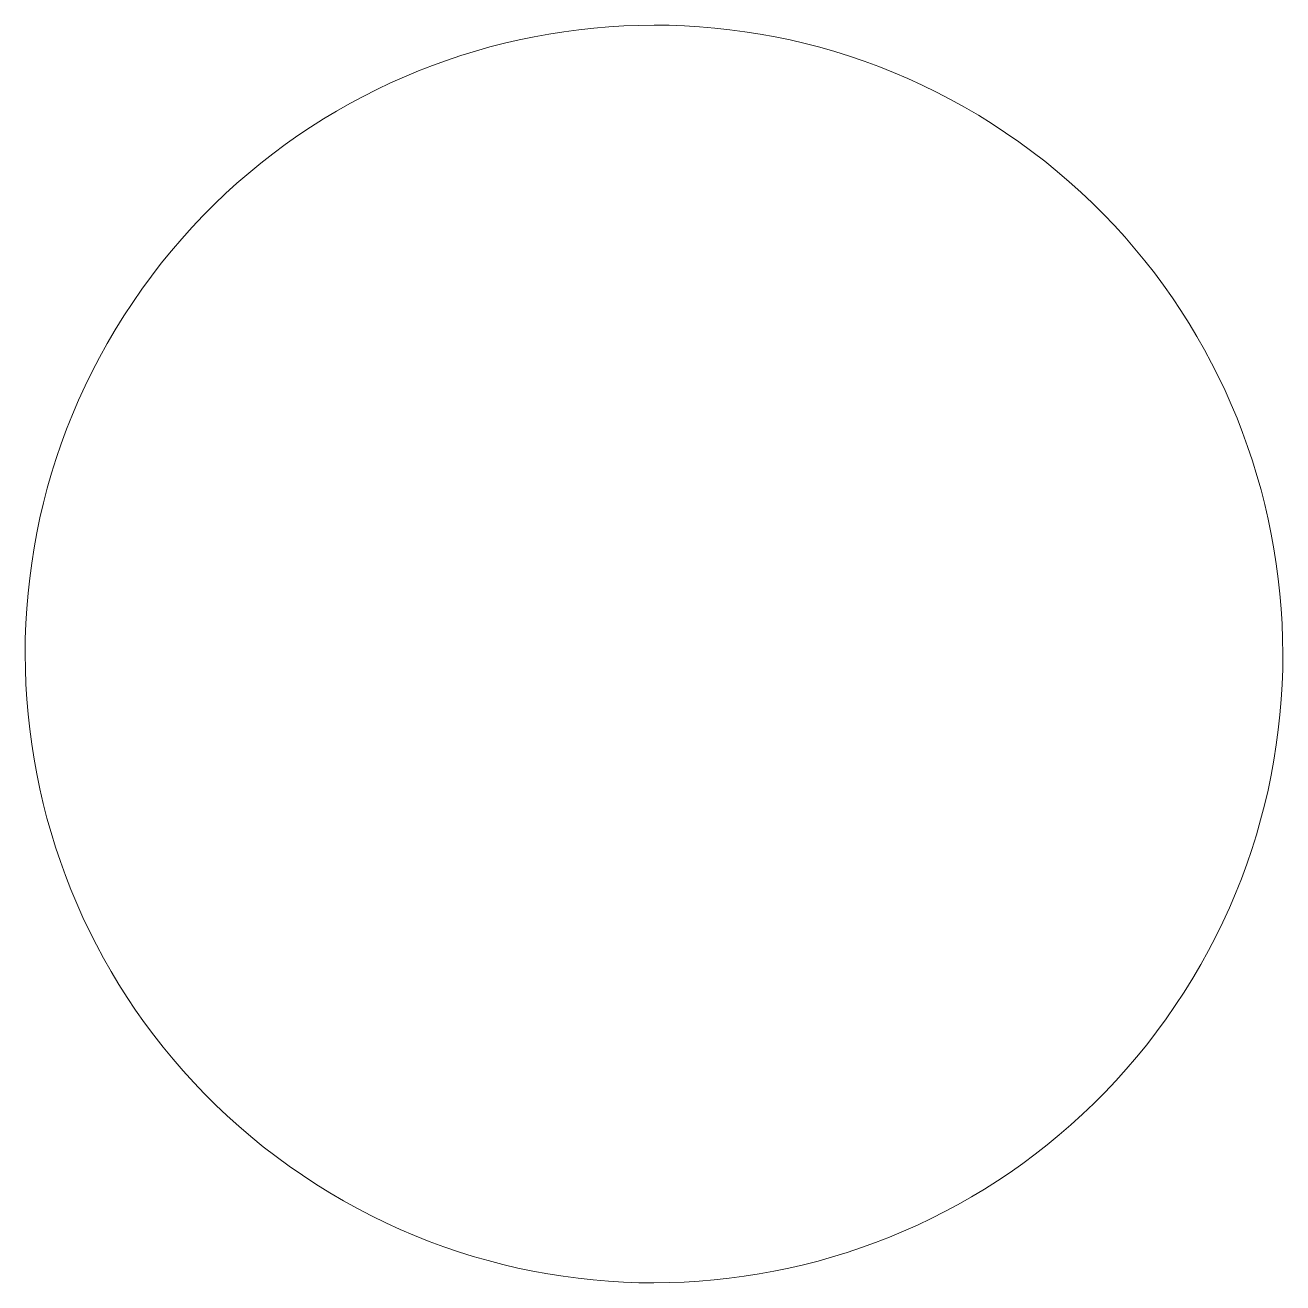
# Model space of a CAD drawing. Header units: millimetres. Extents: x -288 to 276, y -577 to 587.
# Drawn here: x -12.25 to 7.75, y -363.52 to -343.52 of the extents above; entities that cross this region are included whole.
import ezdxf

# ---------------------------------------------------------------- set-up
doc = ezdxf.new("R2010")
doc.units = ezdxf.units.MM
doc.header["$MEASUREMENT"] = 0
doc.layers.add('3mm Accents', color=7, linetype='Continuous')

msp = doc.modelspace()

# ---------------------------------------------------------------- linework, layer by layer
at = {"layer": '3mm Accents', "color": 8, "lineweight": 9}
msp.add_open_spline([(-7.8456, -361.8116), (-7.8456, -361.8116), (-7.6298, -361.9533), (-7.6298, -361.9533), (-7.6298, -361.9533), (-7.6298, -361.9533), (-7.4117, -362.0886), (-7.4117, -362.0886), (-7.4117, -362.0886), (-7.4117, -362.0886), (-7.1915, -362.2177), (-7.1915, -362.2177), (-7.1915, -362.2177), (-7.1915, -362.2177), (-6.9691, -362.3406), (-6.9691, -362.3406), (-6.9691, -362.3406), (-6.9691, -362.3406), (-6.7448, -362.4572), (-6.7448, -362.4572), (-6.7448, -362.4572), (-6.7448, -362.4572), (-6.5187, -362.5677), (-6.5187, -362.5677), (-6.5187, -362.5677), (-6.5187, -362.5677), (-6.2908, -362.672), (-6.2908, -362.672), (-6.2908, -362.672), (-6.2908, -362.672), (-6.0612, -362.7702), (-6.0612, -362.7702), (-6.0612, -362.7702), (-6.0612, -362.7702), (-5.8302, -362.8622), (-5.8302, -362.8622), (-5.8302, -362.8622), (-5.8302, -362.8622), (-5.5977, -362.9481), (-5.5977, -362.9481), (-5.5977, -362.9481), (-5.5977, -362.9481), (-5.3639, -363.028), (-5.3639, -363.028), (-5.3639, -363.028), (-5.3639, -363.028), (-5.1289, -363.1018), (-5.1289, -363.1018), (-5.1289, -363.1018), (-5.1289, -363.1018), (-4.8929, -363.1695), (-4.8929, -363.1695), (-4.8929, -363.1695), (-4.8929, -363.1695), (-4.6558, -363.2313), (-4.6558, -363.2313), (-4.6558, -363.2313), (-4.6558, -363.2313), (-4.4179, -363.287), (-4.4179, -363.287), (-4.4179, -363.287), (-4.4179, -363.287), (-4.1792, -363.3368), (-4.1792, -363.3368), (-4.1792, -363.3368), (-4.1792, -363.3368), (-3.9399, -363.3806), (-3.9399, -363.3806), (-3.9399, -363.3806), (-3.9399, -363.3806), (-3.7, -363.4184), (-3.7, -363.4184), (-3.7, -363.4184), (-3.7, -363.4184), (-3.4597, -363.4504), (-3.4597, -363.4504), (-3.4597, -363.4504), (-3.4597, -363.4504), (-3.2191, -363.4765), (-3.2191, -363.4765), (-3.2191, -363.4765), (-3.2191, -363.4765), (-2.9782, -363.4967), (-2.9782, -363.4967), (-2.9782, -363.4967), (-2.9782, -363.4967), (-2.7372, -363.511), (-2.7372, -363.511), (-2.7372, -363.511), (-2.7372, -363.511), (-2.4963, -363.5195), (-2.4963, -363.5195), (-2.4963, -363.5195), (-2.4963, -363.5195), (-2.2554, -363.5223), (-2.2554, -363.5223), (-2.2554, -363.5223), (-2.2554, -363.5223), (-2.0148, -363.5192), (-2.0148, -363.5192), (-2.0148, -363.5192), (-2.0148, -363.5192), (-1.7745, -363.5104), (-1.7745, -363.5104), (-1.7745, -363.5104), (-1.7745, -363.5104), (-1.5346, -363.4958), (-1.5346, -363.4958), (-1.5346, -363.4958), (-1.5346, -363.4958), (-1.2953, -363.4755), (-1.2953, -363.4755), (-1.2953, -363.4755), (-1.2953, -363.4755), (-1.0566, -363.4495), (-1.0566, -363.4495), (-1.0566, -363.4495), (-1.0566, -363.4495), (-0.8187, -363.4178), (-0.8187, -363.4178), (-0.8187, -363.4178), (-0.8187, -363.4178), (-0.5817, -363.3805), (-0.5817, -363.3805), (-0.5817, -363.3805), (-0.5817, -363.3805), (-0.3457, -363.3375), (-0.3457, -363.3375), (-0.3457, -363.3375), (-0.3457, -363.3375), (-0.1107, -363.2889), (-0.1107, -363.2889), (-0.1107, -363.2889), (-0.1107, -363.2889), (0.123, -363.2348), (0.123, -363.2348), (0.123, -363.2348), (0.123, -363.2348), (0.3555, -363.175), (0.3555, -363.175), (0.3555, -363.175), (0.3555, -363.175), (0.5865, -363.1097), (0.5865, -363.1097), (0.5865, -363.1097), (0.5865, -363.1097), (0.816, -363.0389), (0.816, -363.0389), (0.816, -363.0389), (0.816, -363.0389), (1.0439, -362.9625), (1.0439, -362.9625), (1.0439, -362.9625), (1.0439, -362.9625), (1.27, -362.8807), (1.27, -362.8807), (1.27, -362.8807), (1.27, -362.8807), (1.4942, -362.7934), (1.4942, -362.7934), (1.4942, -362.7934), (1.4942, -362.7934), (1.7165, -362.7006), (1.7165, -362.7006), (1.7165, -362.7006), (1.7165, -362.7006), (1.9367, -362.6025), (1.9367, -362.6025), (1.9367, -362.6025), (1.9367, -362.6025), (2.1548, -362.4989), (2.1548, -362.4989), (2.1548, -362.4989), (2.1548, -362.4989), (2.3705, -362.39), (2.3705, -362.39), (2.3705, -362.39), (2.3705, -362.39), (2.5839, -362.2756), (2.5839, -362.2756), (2.5839, -362.2756), (2.5839, -362.2756), (2.7947, -362.156), (2.7947, -362.156), (2.7947, -362.156), (2.7947, -362.156), (3.0029, -362.031), (3.0029, -362.031), (3.0029, -362.031), (3.0029, -362.031), (3.2084, -361.9007), (3.2084, -361.9007), (3.2084, -361.9007), (3.2084, -361.9007), (3.4111, -361.7652), (3.4111, -361.7652), (3.4111, -361.7652), (3.4111, -361.7652), (3.6108, -361.6244), (3.6108, -361.6244), (3.6108, -361.6244), (3.6108, -361.6244), (3.8075, -361.4783), (3.8075, -361.4783), (3.8075, -361.4783), (3.8075, -361.4783), (4.001, -361.3271), (4.001, -361.3271), (4.001, -361.3271), (4.001, -361.3271), (4.1912, -361.1707), (4.1912, -361.1707), (4.1912, -361.1707), (4.1912, -361.1707), (4.378, -361.009), (4.378, -361.009), (4.378, -361.009), (4.378, -361.009), (4.5614, -360.8423), (4.5614, -360.8423), (4.5614, -360.8423), (4.5614, -360.8423), (4.7412, -360.6704), (4.7412, -360.6704), (4.7412, -360.6704), (4.7412, -360.6704), (4.9172, -360.4934), (4.9172, -360.4934), (4.9172, -360.4934), (4.9172, -360.4934), (5.0894, -360.3113), (5.0894, -360.3113), (5.0894, -360.3113), (5.0894, -360.3113), (5.2577, -360.1242), (5.2577, -360.1242), (5.2577, -360.1242), (5.2577, -360.1242), (5.422, -359.932), (5.422, -359.932), (5.422, -359.932), (5.422, -359.932), (5.5821, -359.7348), (5.5821, -359.7348), (5.5821, -359.7348), (5.5821, -359.7348), (5.738, -359.5326), (5.738, -359.5326), (5.738, -359.5326), (5.738, -359.5326), (5.8895, -359.3254), (5.8895, -359.3254), (5.8895, -359.3254), (5.8895, -359.3254), (6.0365, -359.1132), (6.0365, -359.1132), (6.0365, -359.1132), (6.0365, -359.1132), (6.1782, -358.8974), (6.1782, -358.8974), (6.1782, -358.8974), (6.1782, -358.8974), (6.3135, -358.6793), (6.3135, -358.6793), (6.3135, -358.6793), (6.3135, -358.6793), (6.4426, -358.459), (6.4426, -358.459), (6.4426, -358.459), (6.4426, -358.459), (6.5655, -358.2367), (6.5655, -358.2367), (6.5655, -358.2367), (6.5655, -358.2367), (6.6821, -358.0124), (6.6821, -358.0124), (6.6821, -358.0124), (6.6821, -358.0124), (6.7926, -357.7862), (6.7926, -357.7862), (6.7926, -357.7862), (6.7926, -357.7862), (6.8969, -357.5583), (6.8969, -357.5583), (6.8969, -357.5583), (6.8969, -357.5583), (6.9951, -357.3288), (6.9951, -357.3288), (6.9951, -357.3288), (6.9951, -357.3288), (7.0871, -357.0978), (7.0871, -357.0978), (7.0871, -357.0978), (7.0871, -357.0978), (7.173, -356.8653), (7.173, -356.8653), (7.173, -356.8653), (7.173, -356.8653), (7.2529, -356.6315), (7.2529, -356.6315), (7.2529, -356.6315), (7.2529, -356.6315), (7.3267, -356.3965), (7.3267, -356.3965), (7.3267, -356.3965), (7.3267, -356.3965), (7.3944, -356.1605), (7.3944, -356.1605), (7.3944, -356.1605), (7.3944, -356.1605), (7.4562, -355.9234), (7.4562, -355.9234), (7.4562, -355.9234), (7.4562, -355.9234), (7.5119, -355.6855), (7.5119, -355.6855), (7.5119, -355.6855), (7.5119, -355.6855), (7.5617, -355.4468), (7.5617, -355.4468), (7.5617, -355.4468), (7.5617, -355.4468), (7.6055, -355.2075), (7.6055, -355.2075), (7.6055, -355.2075), (7.6055, -355.2075), (7.6434, -354.9676), (7.6434, -354.9676), (7.6434, -354.9676), (7.6434, -354.9676), (7.6753, -354.7273), (7.6753, -354.7273), (7.6753, -354.7273), (7.6753, -354.7273), (7.7014, -354.4866), (7.7014, -354.4866), (7.7014, -354.4866), (7.7014, -354.4866), (7.7216, -354.2458), (7.7216, -354.2458), (7.7216, -354.2458), (7.7216, -354.2458), (7.7359, -354.0048), (7.7359, -354.0048), (7.7359, -354.0048), (7.7359, -354.0048), (7.7445, -353.7639), (7.7445, -353.7639), (7.7445, -353.7639), (7.7445, -353.7639), (7.7472, -353.523), (7.7472, -353.523), (7.7472, -353.523), (7.7472, -353.523), (7.7441, -353.2824), (7.7441, -353.2824), (7.7441, -353.2824), (7.7441, -353.2824), (7.7353, -353.0421), (7.7353, -353.0421), (7.7353, -353.0421), (7.7353, -353.0421), (7.7207, -352.8022), (7.7207, -352.8022), (7.7207, -352.8022), (7.7207, -352.8022), (7.7004, -352.5629), (7.7004, -352.5629), (7.7004, -352.5629), (7.7004, -352.5629), (7.6744, -352.3242), (7.6744, -352.3242), (7.6744, -352.3242), (7.6744, -352.3242), (7.6428, -352.0863), (7.6428, -352.0863), (7.6428, -352.0863), (7.6428, -352.0863), (7.6054, -351.8493), (7.6054, -351.8493), (7.6054, -351.8493), (7.6054, -351.8493), (7.5625, -351.6132), (7.5625, -351.6132), (7.5625, -351.6132), (7.5625, -351.6132), (7.5139, -351.3783), (7.5139, -351.3783), (7.5139, -351.3783), (7.5139, -351.3783), (7.4597, -351.1445), (7.4597, -351.1445), (7.4597, -351.1445), (7.4597, -351.1445), (7.4, -350.9121), (7.4, -350.9121), (7.4, -350.9121), (7.4, -350.9121), (7.3347, -350.6811), (7.3347, -350.6811), (7.3347, -350.6811), (7.3347, -350.6811), (7.2638, -350.4516), (7.2638, -350.4516), (7.2638, -350.4516), (7.2638, -350.4516), (7.1875, -350.2237), (7.1875, -350.2237), (7.1875, -350.2237), (7.1875, -350.2237), (7.1057, -349.9976), (7.1057, -349.9976), (7.1057, -349.9976), (7.1057, -349.9976), (7.0184, -349.7733), (7.0184, -349.7733), (7.0184, -349.7733), (7.0184, -349.7733), (6.9256, -349.551), (6.9256, -349.551), (6.9256, -349.551), (6.9256, -349.551), (6.8275, -349.3308), (6.8275, -349.3308), (6.8275, -349.3308), (6.8275, -349.3308), (6.7239, -349.1128), (6.7239, -349.1128), (6.7239, -349.1128), (6.7239, -349.1128), (6.6149, -348.897), (6.6149, -348.897), (6.6149, -348.897), (6.6149, -348.897), (6.5006, -348.6837), (6.5006, -348.6837), (6.5006, -348.6837), (6.5006, -348.6837), (6.381, -348.4728), (6.381, -348.4728), (6.381, -348.4728), (6.381, -348.4728), (6.256, -348.2646), (6.256, -348.2646), (6.256, -348.2646), (6.256, -348.2646), (6.1257, -348.0591), (6.1257, -348.0591), (6.1257, -348.0591), (6.1257, -348.0591), (5.9902, -347.8564), (5.9902, -347.8564), (5.9902, -347.8564), (5.9902, -347.8564), (5.8494, -347.6567), (5.8494, -347.6567), (5.8494, -347.6567), (5.8494, -347.6567), (5.7034, -347.4601), (5.7034, -347.4601), (5.7034, -347.4601), (5.7034, -347.4601), (5.5521, -347.2666), (5.5521, -347.2666), (5.5521, -347.2666), (5.5521, -347.2666), (5.3957, -347.0763), (5.3957, -347.0763), (5.3957, -347.0763), (5.3957, -347.0763), (5.2341, -346.8895), (5.2341, -346.8895), (5.2341, -346.8895), (5.2341, -346.8895), (5.0673, -346.7061), (5.0673, -346.7061), (5.0673, -346.7061), (5.0673, -346.7061), (4.8954, -346.5264), (4.8954, -346.5264), (4.8954, -346.5264), (4.8954, -346.5264), (4.7184, -346.3503), (4.7184, -346.3503), (4.7184, -346.3503), (4.7184, -346.3503), (4.5363, -346.1781), (4.5363, -346.1781), (4.5363, -346.1781), (4.5363, -346.1781), (4.3492, -346.0098), (4.3492, -346.0098), (4.3492, -346.0098), (4.3492, -346.0098), (4.157, -345.8455), (4.157, -345.8455), (4.157, -345.8455), (4.157, -345.8455), (3.9598, -345.6854), (3.9598, -345.6854), (3.9598, -345.6854), (3.9598, -345.6854), (3.7576, -345.5296), (3.7576, -345.5296), (3.7576, -345.5296), (3.7576, -345.5296), (3.5504, -345.3781), (3.5504, -345.3781), (3.5504, -345.3781), (3.5504, -345.3781), (3.3383, -345.231), (3.3383, -345.231), (3.3383, -345.231), (3.3383, -345.231), (3.1225, -345.0894), (3.1225, -345.0894), (3.1225, -345.0894), (3.1225, -345.0894), (2.9044, -344.954), (2.9044, -344.954), (2.9044, -344.954), (2.9044, -344.954), (2.6841, -344.8249), (2.6841, -344.8249), (2.6841, -344.8249), (2.6841, -344.8249), (2.4617, -344.7021), (2.4617, -344.7021), (2.4617, -344.7021), (2.4617, -344.7021), (2.2374, -344.5854), (2.2374, -344.5854), (2.2374, -344.5854), (2.2374, -344.5854), (2.0113, -344.4749), (2.0113, -344.4749), (2.0113, -344.4749), (2.0113, -344.4749), (1.7834, -344.3706), (1.7834, -344.3706), (1.7834, -344.3706), (1.7834, -344.3706), (1.5538, -344.2725), (1.5538, -344.2725), (1.5538, -344.2725), (1.5538, -344.2725), (1.3228, -344.1804), (1.3228, -344.1804), (1.3228, -344.1804), (1.3228, -344.1804), (1.0903, -344.0945), (1.0903, -344.0945), (1.0903, -344.0945), (1.0903, -344.0945), (0.8565, -344.0146), (0.8565, -344.0146), (0.8565, -344.0146), (0.8565, -344.0146), (0.6215, -343.9409), (0.6215, -343.9409), (0.6215, -343.9409), (0.6215, -343.9409), (0.3855, -343.8731), (0.3855, -343.8731), (0.3855, -343.8731), (0.3855, -343.8731), (0.1484, -343.8114), (0.1484, -343.8114), (0.1484, -343.8114), (0.1484, -343.8114), (-0.0895, -343.7556), (-0.0895, -343.7556), (-0.0895, -343.7556), (-0.0895, -343.7556), (-0.3282, -343.7059), (-0.3282, -343.7059), (-0.3282, -343.7059), (-0.3282, -343.7059), (-0.5675, -343.6621), (-0.5675, -343.6621), (-0.5675, -343.6621), (-0.5675, -343.6621), (-0.8074, -343.6242), (-0.8074, -343.6242), (-0.8074, -343.6242), (-0.8074, -343.6242), (-1.0477, -343.5922), (-1.0477, -343.5922), (-1.0477, -343.5922), (-1.0477, -343.5922), (-1.2884, -343.5662), (-1.2884, -343.5662), (-1.2884, -343.5662), (-1.2884, -343.5662), (-1.5292, -343.546), (-1.5292, -343.546), (-1.5292, -343.546), (-1.5292, -343.546), (-1.7702, -343.5316), (-1.7702, -343.5316), (-1.7702, -343.5316), (-1.7702, -343.5316), (-2.0111, -343.5231), (-2.0111, -343.5231), (-2.0111, -343.5231), (-2.0111, -343.5231), (-2.252, -343.5204), (-2.252, -343.5204), (-2.252, -343.5204), (-2.252, -343.5204), (-2.4926, -343.5234), (-2.4926, -343.5234), (-2.4926, -343.5234), (-2.4926, -343.5234), (-2.7329, -343.5323), (-2.7329, -343.5323), (-2.7329, -343.5323), (-2.7329, -343.5323), (-2.9728, -343.5468), (-2.9728, -343.5468), (-2.9728, -343.5468), (-2.9728, -343.5468), (-3.2121, -343.5671), (-3.2121, -343.5671), (-3.2121, -343.5671), (-3.2121, -343.5671), (-3.4508, -343.5931), (-3.4508, -343.5931), (-3.4508, -343.5931), (-3.4508, -343.5931), (-3.6887, -343.6248), (-3.6887, -343.6248), (-3.6887, -343.6248), (-3.6887, -343.6248), (-3.9257, -343.6621), (-3.9257, -343.6621), (-3.9257, -343.6621), (-3.9257, -343.6621), (-4.1618, -343.7051), (-4.1618, -343.7051), (-4.1618, -343.7051), (-4.1618, -343.7051), (-4.3967, -343.7537), (-4.3967, -343.7537), (-4.3967, -343.7537), (-4.3967, -343.7537), (-4.6305, -343.8078), (-4.6305, -343.8078), (-4.6305, -343.8078), (-4.6305, -343.8078), (-4.8629, -343.8676), (-4.8629, -343.8676), (-4.8629, -343.8676), (-4.8629, -343.8676), (-5.094, -343.9329), (-5.094, -343.9329), (-5.094, -343.9329), (-5.094, -343.9329), (-5.3234, -344.0037), (-5.3234, -344.0037), (-5.3234, -344.0037), (-5.3234, -344.0037), (-5.5513, -344.0801), (-5.5513, -344.0801), (-5.5513, -344.0801), (-5.5513, -344.0801), (-5.7774, -344.1619), (-5.7774, -344.1619), (-5.7774, -344.1619), (-5.7774, -344.1619), (-6.0017, -344.2492), (-6.0017, -344.2492), (-6.0017, -344.2492), (-6.0017, -344.2492), (-6.224, -344.342), (-6.224, -344.342), (-6.224, -344.342), (-6.224, -344.342), (-6.4442, -344.4401), (-6.4442, -344.4401), (-6.4442, -344.4401), (-6.4442, -344.4401), (-6.6623, -344.5437), (-6.6623, -344.5437), (-6.6623, -344.5437), (-6.6623, -344.5437), (-6.878, -344.6527), (-6.878, -344.6527), (-6.878, -344.6527), (-6.878, -344.6527), (-7.0914, -344.767), (-7.0914, -344.767), (-7.0914, -344.767), (-7.0914, -344.767), (-7.3022, -344.8866), (-7.3022, -344.8866), (-7.3022, -344.8866), (-7.3022, -344.8866), (-7.5104, -345.0116), (-7.5104, -345.0116), (-7.5104, -345.0116), (-7.5104, -345.0116), (-7.7159, -345.1419), (-7.7159, -345.1419), (-7.7159, -345.1419), (-7.7159, -345.1419), (-7.9186, -345.2774), (-7.9186, -345.2774), (-7.9186, -345.2774), (-7.9186, -345.2774), (-8.1183, -345.4182), (-8.1183, -345.4182), (-8.1183, -345.4182), (-8.1183, -345.4182), (-8.315, -345.5643), (-8.315, -345.5643), (-8.315, -345.5643), (-8.315, -345.5643), (-8.5085, -345.7155), (-8.5085, -345.7155), (-8.5085, -345.7155), (-8.5085, -345.7155), (-8.6987, -345.872), (-8.6987, -345.872), (-8.6987, -345.872), (-8.6987, -345.872), (-8.8856, -346.0336), (-8.8856, -346.0336), (-8.8856, -346.0336), (-8.8856, -346.0336), (-9.0689, -346.2003), (-9.0689, -346.2003), (-9.0689, -346.2003), (-9.0689, -346.2003), (-9.2487, -346.3722), (-9.2487, -346.3722), (-9.2487, -346.3722), (-9.2487, -346.3722), (-9.4247, -346.5492), (-9.4247, -346.5492), (-9.4247, -346.5492), (-9.4247, -346.5492), (-9.597, -346.7313), (-9.597, -346.7313), (-9.597, -346.7313), (-9.597, -346.7313), (-9.7653, -346.9184), (-9.7653, -346.9184), (-9.7653, -346.9184), (-9.7653, -346.9184), (-9.9296, -347.1106), (-9.9296, -347.1106), (-9.9296, -347.1106), (-9.9296, -347.1106), (-10.0897, -347.3079), (-10.0897, -347.3079), (-10.0897, -347.3079), (-10.0897, -347.3079), (-10.2456, -347.5101), (-10.2456, -347.5101), (-10.2456, -347.5101), (-10.2456, -347.5101), (-10.3971, -347.7173), (-10.3971, -347.7173), (-10.3971, -347.7173), (-10.3971, -347.7173), (-10.5441, -347.9294), (-10.5441, -347.9294), (-10.5441, -347.9294), (-10.5441, -347.9294), (-10.6857, -348.1452), (-10.6857, -348.1452), (-10.6857, -348.1452), (-10.6857, -348.1452), (-10.8211, -348.3633), (-10.8211, -348.3633), (-10.8211, -348.3633), (-10.8211, -348.3633), (-10.9502, -348.5836), (-10.9502, -348.5836), (-10.9502, -348.5836), (-10.9502, -348.5836), (-11.073, -348.8059), (-11.073, -348.8059), (-11.073, -348.8059), (-11.073, -348.8059), (-11.1897, -349.0302), (-11.1897, -349.0302), (-11.1897, -349.0302), (-11.1897, -349.0302), (-11.3002, -349.2564), (-11.3002, -349.2564), (-11.3002, -349.2564), (-11.3002, -349.2564), (-11.4045, -349.4842), (-11.4045, -349.4842), (-11.4045, -349.4842), (-11.4045, -349.4842), (-11.5026, -349.7138), (-11.5026, -349.7138), (-11.5026, -349.7138), (-11.5026, -349.7138), (-11.5947, -349.9448), (-11.5947, -349.9448), (-11.5947, -349.9448), (-11.5947, -349.9448), (-11.6806, -350.1773), (-11.6806, -350.1773), (-11.6806, -350.1773), (-11.6806, -350.1773), (-11.7605, -350.4111), (-11.7605, -350.4111), (-11.7605, -350.4111), (-11.7605, -350.4111), (-11.8342, -350.6461), (-11.8342, -350.6461), (-11.8342, -350.6461), (-11.8342, -350.6461), (-11.902, -350.8821), (-11.902, -350.8821), (-11.902, -350.8821), (-11.902, -350.8821), (-11.9637, -351.1192), (-11.9637, -351.1192), (-11.9637, -351.1192), (-11.9637, -351.1192), (-12.0195, -351.3571), (-12.0195, -351.3571), (-12.0195, -351.3571), (-12.0195, -351.3571), (-12.0692, -351.5958), (-12.0692, -351.5958), (-12.0692, -351.5958), (-12.0692, -351.5958), (-12.113, -351.8351), (-12.113, -351.8351), (-12.113, -351.8351), (-12.113, -351.8351), (-12.1509, -352.075), (-12.1509, -352.075), (-12.1509, -352.075), (-12.1509, -352.075), (-12.1829, -352.3153), (-12.1829, -352.3153), (-12.1829, -352.3153), (-12.1829, -352.3153), (-12.2089, -352.5559), (-12.2089, -352.5559), (-12.2089, -352.5559), (-12.2089, -352.5559), (-12.2291, -352.7968), (-12.2291, -352.7968), (-12.2291, -352.7968), (-12.2291, -352.7968), (-12.2435, -353.0377), (-12.2435, -353.0377), (-12.2435, -353.0377), (-12.2435, -353.0377), (-12.252, -353.2787), (-12.252, -353.2787), (-12.252, -353.2787), (-12.252, -353.2787), (-12.2547, -353.5196), (-12.2547, -353.5196), (-12.2547, -353.5196), (-12.2547, -353.5196), (-12.2516, -353.7602), (-12.2516, -353.7602), (-12.2516, -353.7602), (-12.2516, -353.7602), (-12.2428, -354.0005), (-12.2428, -354.0005), (-12.2428, -354.0005), (-12.2428, -354.0005), (-12.2282, -354.2404), (-12.2282, -354.2404), (-12.2282, -354.2404), (-12.2282, -354.2404), (-12.2079, -354.4797), (-12.2079, -354.4797), (-12.2079, -354.4797), (-12.2079, -354.4797), (-12.182, -354.7184), (-12.182, -354.7184), (-12.182, -354.7184), (-12.182, -354.7184), (-12.1503, -354.9563), (-12.1503, -354.9563), (-12.1503, -354.9563), (-12.1503, -354.9563), (-12.1129, -355.1933), (-12.1129, -355.1933), (-12.1129, -355.1933), (-12.1129, -355.1933), (-12.07, -355.4293), (-12.07, -355.4293), (-12.07, -355.4293), (-12.07, -355.4293), (-12.0214, -355.6643), (-12.0214, -355.6643), (-12.0214, -355.6643), (-12.0214, -355.6643), (-11.9672, -355.898), (-11.9672, -355.898), (-11.9672, -355.898), (-11.9672, -355.898), (-11.9075, -356.1305), (-11.9075, -356.1305), (-11.9075, -356.1305), (-11.9075, -356.1305), (-11.8422, -356.3615), (-11.8422, -356.3615), (-11.8422, -356.3615), (-11.8422, -356.3615), (-11.7713, -356.591), (-11.7713, -356.591), (-11.7713, -356.591), (-11.7713, -356.591), (-11.695, -356.8189), (-11.695, -356.8189), (-11.695, -356.8189), (-11.695, -356.8189), (-11.6131, -357.045), (-11.6131, -357.045), (-11.6131, -357.045), (-11.6131, -357.045), (-11.5258, -357.2692), (-11.5258, -357.2692), (-11.5258, -357.2692), (-11.5258, -357.2692), (-11.4331, -357.4915), (-11.4331, -357.4915), (-11.4331, -357.4915), (-11.4331, -357.4915), (-11.3349, -357.7118), (-11.3349, -357.7118), (-11.3349, -357.7118), (-11.3349, -357.7118), (-11.2314, -357.9298), (-11.2314, -357.9298), (-11.2314, -357.9298), (-11.2314, -357.9298), (-11.1224, -358.1456), (-11.1224, -358.1456), (-11.1224, -358.1456), (-11.1224, -358.1456), (-11.0081, -358.3589), (-11.0081, -358.3589), (-11.0081, -358.3589), (-11.0081, -358.3589), (-10.8884, -358.5698), (-10.8884, -358.5698), (-10.8884, -358.5698), (-10.8884, -358.5698), (-10.7635, -358.778), (-10.7635, -358.778), (-10.7635, -358.778), (-10.7635, -358.778), (-10.6332, -358.9835), (-10.6332, -358.9835), (-10.6332, -358.9835), (-10.6332, -358.9835), (-10.4976, -359.1861), (-10.4976, -359.1861), (-10.4976, -359.1861), (-10.4976, -359.1861), (-10.3568, -359.3859), (-10.3568, -359.3859), (-10.3568, -359.3859), (-10.3568, -359.3859), (-10.2108, -359.5825), (-10.2108, -359.5825), (-10.2108, -359.5825), (-10.2108, -359.5825), (-10.0595, -359.776), (-10.0595, -359.776), (-10.0595, -359.776), (-10.0595, -359.776), (-9.9031, -359.9663), (-9.9031, -359.9663), (-9.9031, -359.9663), (-9.9031, -359.9663), (-9.7415, -360.1531), (-9.7415, -360.1531), (-9.7415, -360.1531), (-9.7415, -360.1531), (-9.5747, -360.3365), (-9.5747, -360.3365), (-9.5747, -360.3365), (-9.5747, -360.3365), (-9.4028, -360.5162), (-9.4028, -360.5162), (-9.4028, -360.5162), (-9.4028, -360.5162), (-9.2258, -360.6923), (-9.2258, -360.6923), (-9.2258, -360.6923), (-9.2258, -360.6923), (-9.0437, -360.8645), (-9.0437, -360.8645), (-9.0437, -360.8645), (-9.0437, -360.8645), (-8.8566, -361.0328), (-8.8566, -361.0328), (-8.8566, -361.0328), (-8.8566, -361.0328), (-8.6644, -361.1971), (-8.6644, -361.1971), (-8.6644, -361.1971), (-8.6644, -361.1971), (-8.4672, -361.3572), (-8.4672, -361.3572), (-8.4672, -361.3572), (-8.4672, -361.3572), (-8.265, -361.5131), (-8.265, -361.5131), (-8.265, -361.5131), (-8.265, -361.5131), (-8.0578, -361.6646), (-8.0578, -361.6646), (-8.0578, -361.6646), (-8.0578, -361.6646), (-7.8456, -361.8116), (-7.8456, -361.8116)], degree=3, knots=[0, 0, 0, 0, 0.0038911, 0.0038911, 0.0038911, 0.0038911, 0.0077821, 0.0077821, 0.0077821, 0.0077821, 0.0116732, 0.0116732, 0.0116732, 0.0116732, 0.0155642, 0.0155642, 0.0155642, 0.0155642, 0.0194553, 0.0194553, 0.0194553, 0.0194553, 0.0233463, 0.0233463, 0.0233463, 0.0233463, 0.0272374, 0.0272374, 0.0272374, 0.0272374, 0.0311284, 0.0311284, 0.0311284, 0.0311284, 0.0350195, 0.0350195, 0.0350195, 0.0350195, 0.0389105, 0.0389105, 0.0389105, 0.0389105, 0.0428016, 0.0428016, 0.0428016, 0.0428016, 0.0466926, 0.0466926, 0.0466926, 0.0466926, 0.0505837, 0.0505837, 0.0505837, 0.0505837, 0.0544747, 0.0544747, 0.0544747, 0.0544747, 0.0583658, 0.0583658, 0.0583658, 0.0583658, 0.0622568, 0.0622568, 0.0622568, 0.0622568, 0.0661479, 0.0661479, 0.0661479, 0.0661479, 0.0700389, 0.0700389, 0.0700389, 0.0700389, 0.07393, 0.07393, 0.07393, 0.07393, 0.077821, 0.077821, 0.077821, 0.077821, 0.0817121, 0.0817121, 0.0817121, 0.0817121, 0.0856031, 0.0856031, 0.0856031, 0.0856031, 0.0894942, 0.0894942, 0.0894942, 0.0894942, 0.0933852, 0.0933852, 0.0933852, 0.0933852, 0.0972763, 0.0972763, 0.0972763, 0.0972763, 0.1011673, 0.1011673, 0.1011673, 0.1011673, 0.1050584, 0.1050584, 0.1050584, 0.1050584, 0.1089494, 0.1089494, 0.1089494, 0.1089494, 0.1128405, 0.1128405, 0.1128405, 0.1128405, 0.1167315, 0.1167315, 0.1167315, 0.1167315, 0.1206226, 0.1206226, 0.1206226, 0.1206226, 0.1245136, 0.1245136, 0.1245136, 0.1245136, 0.1284047, 0.1284047, 0.1284047, 0.1284047, 0.1322957, 0.1322957, 0.1322957, 0.1322957, 0.1361868, 0.1361868, 0.1361868, 0.1361868, 0.1400778, 0.1400778, 0.1400778, 0.1400778, 0.1439689, 0.1439689, 0.1439689, 0.1439689, 0.1478599, 0.1478599, 0.1478599, 0.1478599, 0.151751, 0.151751, 0.151751, 0.151751, 0.155642, 0.155642, 0.155642, 0.155642, 0.1595331, 0.1595331, 0.1595331, 0.1595331, 0.1634241, 0.1634241, 0.1634241, 0.1634241, 0.1673152, 0.1673152, 0.1673152, 0.1673152, 0.1712062, 0.1712062, 0.1712062, 0.1712062, 0.1750973, 0.1750973, 0.1750973, 0.1750973, 0.1789883, 0.1789883, 0.1789883, 0.1789883, 0.1828794, 0.1828794, 0.1828794, 0.1828794, 0.1867704, 0.1867704, 0.1867704, 0.1867704, 0.1906615, 0.1906615, 0.1906615, 0.1906615, 0.1945525, 0.1945525, 0.1945525, 0.1945525, 0.1984436, 0.1984436, 0.1984436, 0.1984436, 0.2023346, 0.2023346, 0.2023346, 0.2023346, 0.2062257, 0.2062257, 0.2062257, 0.2062257, 0.2101167, 0.2101167, 0.2101167, 0.2101167, 0.2140078, 0.2140078, 0.2140078, 0.2140078, 0.2178988, 0.2178988, 0.2178988, 0.2178988, 0.2217899, 0.2217899, 0.2217899, 0.2217899, 0.2256809, 0.2256809, 0.2256809, 0.2256809, 0.229572, 0.229572, 0.229572, 0.229572, 0.233463, 0.233463, 0.233463, 0.233463, 0.2373541, 0.2373541, 0.2373541, 0.2373541, 0.2412451, 0.2412451, 0.2412451, 0.2412451, 0.2451362, 0.2451362, 0.2451362, 0.2451362, 0.2490272, 0.2490272, 0.2490272, 0.2490272, 0.2529183, 0.2529183, 0.2529183, 0.2529183, 0.2568093, 0.2568093, 0.2568093, 0.2568093, 0.2607004, 0.2607004, 0.2607004, 0.2607004, 0.2645914, 0.2645914, 0.2645914, 0.2645914, 0.2684825, 0.2684825, 0.2684825, 0.2684825, 0.2723735, 0.2723735, 0.2723735, 0.2723735, 0.2762646, 0.2762646, 0.2762646, 0.2762646, 0.2801556, 0.2801556, 0.2801556, 0.2801556, 0.2840467, 0.2840467, 0.2840467, 0.2840467, 0.2879377, 0.2879377, 0.2879377, 0.2879377, 0.2918288, 0.2918288, 0.2918288, 0.2918288, 0.2957198, 0.2957198, 0.2957198, 0.2957198, 0.2996109, 0.2996109, 0.2996109, 0.2996109, 0.3035019, 0.3035019, 0.3035019, 0.3035019, 0.307393, 0.307393, 0.307393, 0.307393, 0.311284, 0.311284, 0.311284, 0.311284, 0.3151751, 0.3151751, 0.3151751, 0.3151751, 0.3190661, 0.3190661, 0.3190661, 0.3190661, 0.3229572, 0.3229572, 0.3229572, 0.3229572, 0.3268482, 0.3268482, 0.3268482, 0.3268482, 0.3307393, 0.3307393, 0.3307393, 0.3307393, 0.3346304, 0.3346304, 0.3346304, 0.3346304, 0.3385214, 0.3385214, 0.3385214, 0.3385214, 0.3424125, 0.3424125, 0.3424125, 0.3424125, 0.3463035, 0.3463035, 0.3463035, 0.3463035, 0.3501946, 0.3501946, 0.3501946, 0.3501946, 0.3540856, 0.3540856, 0.3540856, 0.3540856, 0.3579767, 0.3579767, 0.3579767, 0.3579767, 0.3618677, 0.3618677, 0.3618677, 0.3618677, 0.3657588, 0.3657588, 0.3657588, 0.3657588, 0.3696498, 0.3696498, 0.3696498, 0.3696498, 0.3735409, 0.3735409, 0.3735409, 0.3735409, 0.3774319, 0.3774319, 0.3774319, 0.3774319, 0.381323, 0.381323, 0.381323, 0.381323, 0.385214, 0.385214, 0.385214, 0.385214, 0.3891051, 0.3891051, 0.3891051, 0.3891051, 0.3929961, 0.3929961, 0.3929961, 0.3929961, 0.3968872, 0.3968872, 0.3968872, 0.3968872, 0.4007782, 0.4007782, 0.4007782, 0.4007782, 0.4046693, 0.4046693, 0.4046693, 0.4046693, 0.4085603, 0.4085603, 0.4085603, 0.4085603, 0.4124514, 0.4124514, 0.4124514, 0.4124514, 0.4163424, 0.4163424, 0.4163424, 0.4163424, 0.4202335, 0.4202335, 0.4202335, 0.4202335, 0.4241245, 0.4241245, 0.4241245, 0.4241245, 0.4280156, 0.4280156, 0.4280156, 0.4280156, 0.4319066, 0.4319066, 0.4319066, 0.4319066, 0.4357977, 0.4357977, 0.4357977, 0.4357977, 0.4396887, 0.4396887, 0.4396887, 0.4396887, 0.4435798, 0.4435798, 0.4435798, 0.4435798, 0.4474708, 0.4474708, 0.4474708, 0.4474708, 0.4513619, 0.4513619, 0.4513619, 0.4513619, 0.4552529, 0.4552529, 0.4552529, 0.4552529, 0.459144, 0.459144, 0.459144, 0.459144, 0.463035, 0.463035, 0.463035, 0.463035, 0.4669261, 0.4669261, 0.4669261, 0.4669261, 0.4708171, 0.4708171, 0.4708171, 0.4708171, 0.4747082, 0.4747082, 0.4747082, 0.4747082, 0.4785992, 0.4785992, 0.4785992, 0.4785992, 0.4824903, 0.4824903, 0.4824903, 0.4824903, 0.4863813, 0.4863813, 0.4863813, 0.4863813, 0.4902724, 0.4902724, 0.4902724, 0.4902724, 0.4941634, 0.4941634, 0.4941634, 0.4941634, 0.4980545, 0.4980545, 0.4980545, 0.4980545, 0.5019455, 0.5019455, 0.5019455, 0.5019455, 0.5058366, 0.5058366, 0.5058366, 0.5058366, 0.5097276, 0.5097276, 0.5097276, 0.5097276, 0.5136187, 0.5136187, 0.5136187, 0.5136187, 0.5175097, 0.5175097, 0.5175097, 0.5175097, 0.5214008, 0.5214008, 0.5214008, 0.5214008, 0.5252918, 0.5252918, 0.5252918, 0.5252918, 0.5291829, 0.5291829, 0.5291829, 0.5291829, 0.5330739, 0.5330739, 0.5330739, 0.5330739, 0.536965, 0.536965, 0.536965, 0.536965, 0.540856, 0.540856, 0.540856, 0.540856, 0.5447471, 0.5447471, 0.5447471, 0.5447471, 0.5486381, 0.5486381, 0.5486381, 0.5486381, 0.5525292, 0.5525292, 0.5525292, 0.5525292, 0.5564202, 0.5564202, 0.5564202, 0.5564202, 0.5603113, 0.5603113, 0.5603113, 0.5603113, 0.5642023, 0.5642023, 0.5642023, 0.5642023, 0.5680934, 0.5680934, 0.5680934, 0.5680934, 0.5719844, 0.5719844, 0.5719844, 0.5719844, 0.5758755, 0.5758755, 0.5758755, 0.5758755, 0.5797665, 0.5797665, 0.5797665, 0.5797665, 0.5836576, 0.5836576, 0.5836576, 0.5836576, 0.5875486, 0.5875486, 0.5875486, 0.5875486, 0.5914397, 0.5914397, 0.5914397, 0.5914397, 0.5953307, 0.5953307, 0.5953307, 0.5953307, 0.5992218, 0.5992218, 0.5992218, 0.5992218, 0.6031128, 0.6031128, 0.6031128, 0.6031128, 0.6070039, 0.6070039, 0.6070039, 0.6070039, 0.6108949, 0.6108949, 0.6108949, 0.6108949, 0.614786, 0.614786, 0.614786, 0.614786, 0.618677, 0.618677, 0.618677, 0.618677, 0.6225681, 0.6225681, 0.6225681, 0.6225681, 0.6264591, 0.6264591, 0.6264591, 0.6264591, 0.6303502, 0.6303502, 0.6303502, 0.6303502, 0.6342412, 0.6342412, 0.6342412, 0.6342412, 0.6381323, 0.6381323, 0.6381323, 0.6381323, 0.6420233, 0.6420233, 0.6420233, 0.6420233, 0.6459144, 0.6459144, 0.6459144, 0.6459144, 0.6498054, 0.6498054, 0.6498054, 0.6498054, 0.6536965, 0.6536965, 0.6536965, 0.6536965, 0.6575875, 0.6575875, 0.6575875, 0.6575875, 0.6614786, 0.6614786, 0.6614786, 0.6614786, 0.6653696, 0.6653696, 0.6653696, 0.6653696, 0.6692607, 0.6692607, 0.6692607, 0.6692607, 0.6731518, 0.6731518, 0.6731518, 0.6731518, 0.6770428, 0.6770428, 0.6770428, 0.6770428, 0.6809339, 0.6809339, 0.6809339, 0.6809339, 0.6848249, 0.6848249, 0.6848249, 0.6848249, 0.688716, 0.688716, 0.688716, 0.688716, 0.692607, 0.692607, 0.692607, 0.692607, 0.6964981, 0.6964981, 0.6964981, 0.6964981, 0.7003891, 0.7003891, 0.7003891, 0.7003891, 0.7042802, 0.7042802, 0.7042802, 0.7042802, 0.7081712, 0.7081712, 0.7081712, 0.7081712, 0.7120623, 0.7120623, 0.7120623, 0.7120623, 0.7159533, 0.7159533, 0.7159533, 0.7159533, 0.7198444, 0.7198444, 0.7198444, 0.7198444, 0.7237354, 0.7237354, 0.7237354, 0.7237354, 0.7276265, 0.7276265, 0.7276265, 0.7276265, 0.7315175, 0.7315175, 0.7315175, 0.7315175, 0.7354086, 0.7354086, 0.7354086, 0.7354086, 0.7392996, 0.7392996, 0.7392996, 0.7392996, 0.7431907, 0.7431907, 0.7431907, 0.7431907, 0.7470817, 0.7470817, 0.7470817, 0.7470817, 0.7509728, 0.7509728, 0.7509728, 0.7509728, 0.7548638, 0.7548638, 0.7548638, 0.7548638, 0.7587549, 0.7587549, 0.7587549, 0.7587549, 0.7626459, 0.7626459, 0.7626459, 0.7626459, 0.766537, 0.766537, 0.766537, 0.766537, 0.770428, 0.770428, 0.770428, 0.770428, 0.7743191, 0.7743191, 0.7743191, 0.7743191, 0.7782101, 0.7782101, 0.7782101, 0.7782101, 0.7821012, 0.7821012, 0.7821012, 0.7821012, 0.7859922, 0.7859922, 0.7859922, 0.7859922, 0.7898833, 0.7898833, 0.7898833, 0.7898833, 0.7937743, 0.7937743, 0.7937743, 0.7937743, 0.7976654, 0.7976654, 0.7976654, 0.7976654, 0.8015564, 0.8015564, 0.8015564, 0.8015564, 0.8054475, 0.8054475, 0.8054475, 0.8054475, 0.8093385, 0.8093385, 0.8093385, 0.8093385, 0.8132296, 0.8132296, 0.8132296, 0.8132296, 0.8171206, 0.8171206, 0.8171206, 0.8171206, 0.8210117, 0.8210117, 0.8210117, 0.8210117, 0.8249027, 0.8249027, 0.8249027, 0.8249027, 0.8287938, 0.8287938, 0.8287938, 0.8287938, 0.8326848, 0.8326848, 0.8326848, 0.8326848, 0.8365759, 0.8365759, 0.8365759, 0.8365759, 0.8404669, 0.8404669, 0.8404669, 0.8404669, 0.844358, 0.844358, 0.844358, 0.844358, 0.848249, 0.848249, 0.848249, 0.848249, 0.8521401, 0.8521401, 0.8521401, 0.8521401, 0.8560311, 0.8560311, 0.8560311, 0.8560311, 0.8599222, 0.8599222, 0.8599222, 0.8599222, 0.8638132, 0.8638132, 0.8638132, 0.8638132, 0.8677043, 0.8677043, 0.8677043, 0.8677043, 0.8715953, 0.8715953, 0.8715953, 0.8715953, 0.8754864, 0.8754864, 0.8754864, 0.8754864, 0.8793774, 0.8793774, 0.8793774, 0.8793774, 0.8832685, 0.8832685, 0.8832685, 0.8832685, 0.8871595, 0.8871595, 0.8871595, 0.8871595, 0.8910506, 0.8910506, 0.8910506, 0.8910506, 0.8949416, 0.8949416, 0.8949416, 0.8949416, 0.8988327, 0.8988327, 0.8988327, 0.8988327, 0.9027237, 0.9027237, 0.9027237, 0.9027237, 0.9066148, 0.9066148, 0.9066148, 0.9066148, 0.9105058, 0.9105058, 0.9105058, 0.9105058, 0.9143969, 0.9143969, 0.9143969, 0.9143969, 0.9182879, 0.9182879, 0.9182879, 0.9182879, 0.922179, 0.922179, 0.922179, 0.922179, 0.92607, 0.92607, 0.92607, 0.92607, 0.9299611, 0.9299611, 0.9299611, 0.9299611, 0.9338521, 0.9338521, 0.9338521, 0.9338521, 0.9377432, 0.9377432, 0.9377432, 0.9377432, 0.9416342, 0.9416342, 0.9416342, 0.9416342, 0.9455253, 0.9455253, 0.9455253, 0.9455253, 0.9494163, 0.9494163, 0.9494163, 0.9494163, 0.9533074, 0.9533074, 0.9533074, 0.9533074, 0.9571984, 0.9571984, 0.9571984, 0.9571984, 0.9610895, 0.9610895, 0.9610895, 0.9610895, 0.9649805, 0.9649805, 0.9649805, 0.9649805, 0.9688716, 0.9688716, 0.9688716, 0.9688716, 0.9727626, 0.9727626, 0.9727626, 0.9727626, 0.9766537, 0.9766537, 0.9766537, 0.9766537, 0.9805447, 0.9805447, 0.9805447, 0.9805447, 0.9844358, 0.9844358, 0.9844358, 0.9844358, 0.9883268, 0.9883268, 0.9883268, 0.9883268, 0.9922179, 0.9922179, 0.9922179, 0.9922179, 1, 1, 1, 1], dxfattribs=at)

doc.saveas('drawing.dxf')
